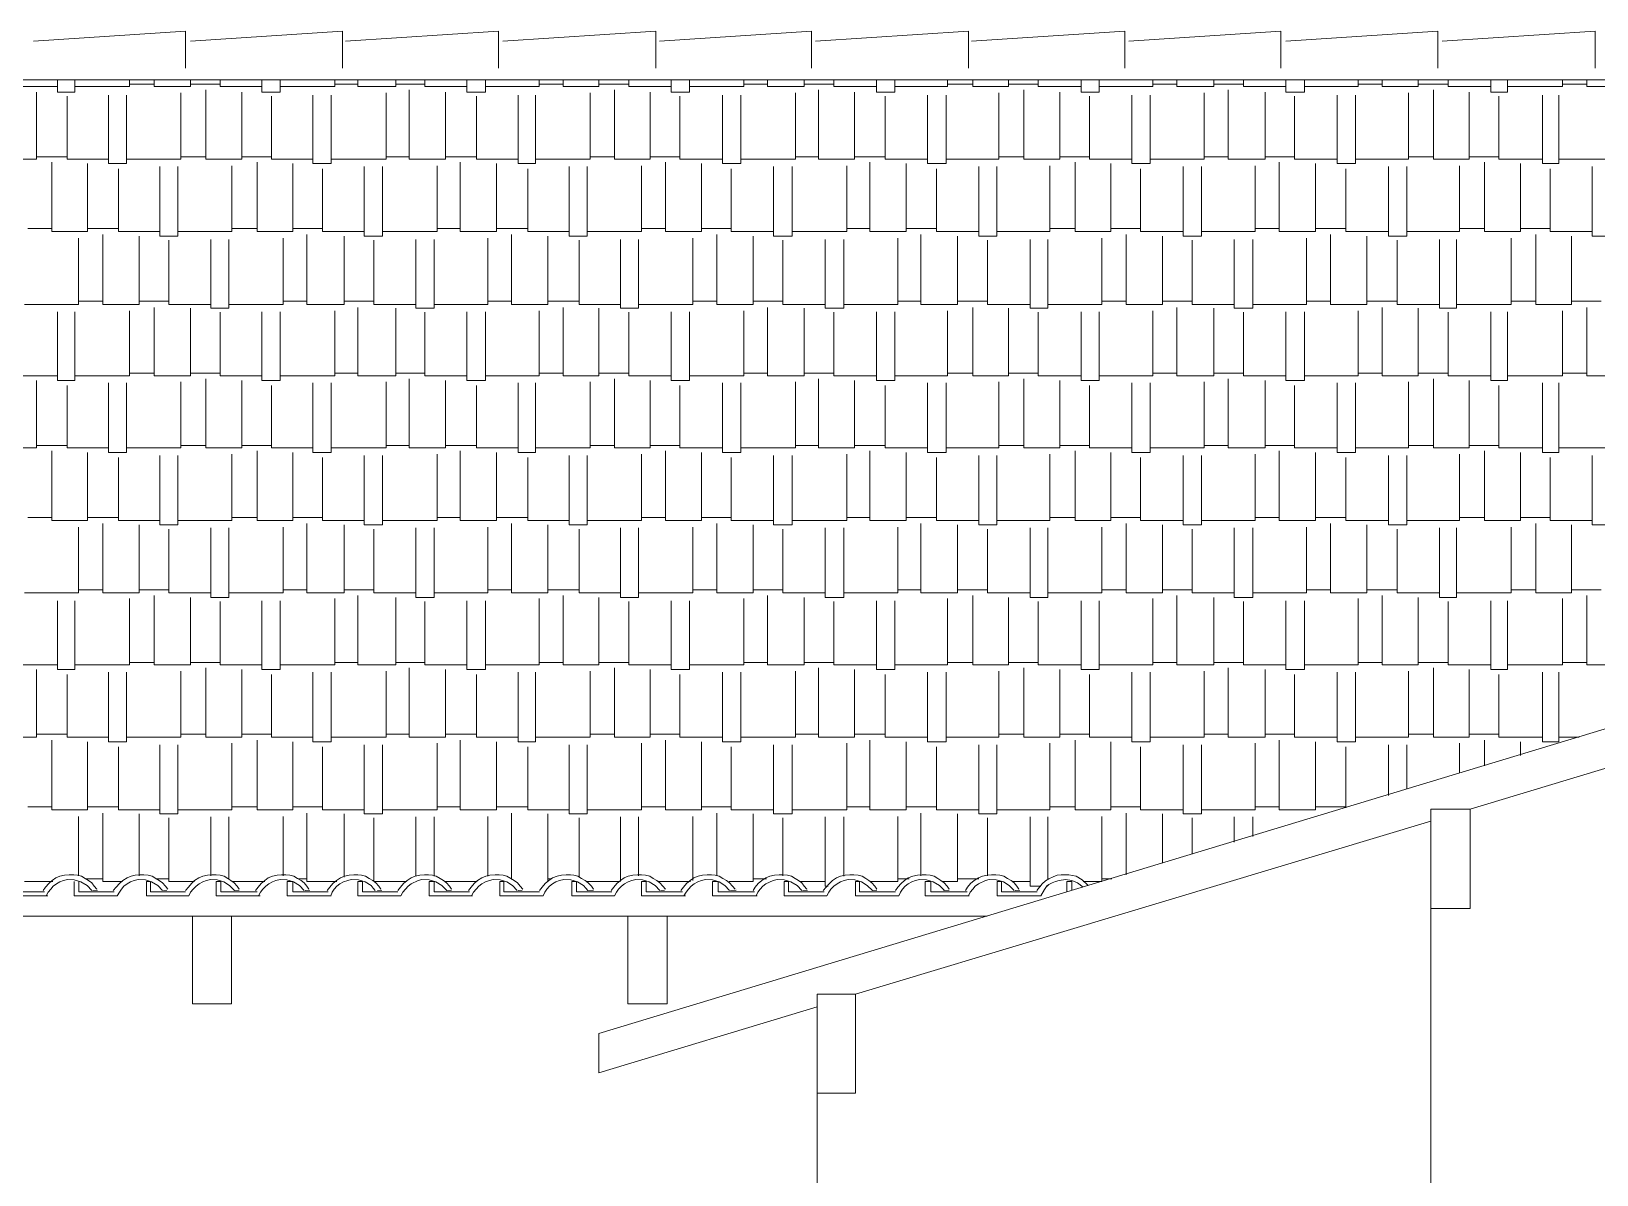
# Model space of a CAD drawing. Header units: millimetres. Extents: x 9030 to 20230, y 384 to 6944.
# Drawn here: x 14006 to 17242, y 4580 to 6944 of the extents above; entities that cross this region are included whole.
import ezdxf

# ---------------------------------------------------------------- set-up
doc = ezdxf.new("R2010")
doc.units = ezdxf.units.MM
doc.layers.add('A-ALV-___-___-EXI', color=250, linetype='Continuous', lineweight=25)
doc.layers.add('A-COB-___-___-EXI', color=250, linetype='Continuous', lineweight=25)

msp = doc.modelspace()

# ---------------------------------------------------------------- linework, layer by layer
at = {"layer": 'A-ALV-___-___-EXI', "color": 18, "lineweight": 9}
msp.add_line((15630.2, 4927.5), (15630.2, 1383.5), dxfattribs=at)
at = {"layer": 'A-ALV-___-___-EXI', "color": 18, "lineweight": 9, "flags": 128}
for points in [[(19178.4, 884.1), (19178.4, 5114.8), (19178.4, 6843.9), (9840.8, 6843.9)], [(15709.6, 4953.9), (16140.3, 5083), (16899, 5311.6), (16899, 884.1)]]:
    msp.add_lwpolyline(points, dxfattribs=at)
at = {"layer": 'A-COB-___-___-EXI', "color": 18, "lineweight": 9}
for p, q in [((14209.1, 6835.4), (14259.9, 6835.4)), ((14335, 6835.4), (14396.4, 6835.4)), ((14633.4, 6835.4), (14681, 6835.4)), ((14759.3, 6835.4), (14819.6, 6835.4)), ((15055.6, 6835.4), (15105.4, 6835.4)), ((15179.4, 6835.4), (15240.8, 6835.4)), ((15478.9, 6835.4), (15527.6, 6835.4)), ((15603.8, 6835.4), (15665.1, 6835.4)), ((15900.1, 6835.4), (15951.9, 6835.4)), ((16026, 6835.4), (16087.4, 6835.4)), ((16324.4, 6835.4), (16374.1, 6835.4)), ((16450.3, 6835.4), (16511.7, 6835.4)), ((16748.7, 6835.4), (16798.5, 6835.4)), ((16872.6, 6835.4), (16935, 6835.4)), ((17171, 6835.4), (17221.8, 6835.4)), ((14016.5, 6685.1), (14080, 6685.1)), ((14314.9, 6685.1), (14366.7, 6685.1)), ((14440.8, 6685.1), (14502.2, 6685.1)), ((14739.2, 6685.1), (14786.8, 6685.1)), ((14862, 6685.1), (14926.5, 6685.1)), ((15161.4, 6685.1), (15211.2, 6685.1)), ((15285.3, 6685.1), (15346.6, 6685.1)), ((15585.8, 6685.1), (15633.4, 6685.1)), ((15707.5, 6685.1), (15771, 6685.1)), ((16005.9, 6685.1), (16057.7, 6685.1)), ((16131.8, 6685.1), (16193.2, 6685.1)), ((16430.2, 6685.1), (16480, 6685.1)), ((16556.2, 6685.1), (16617.5, 6685.1)), ((16852.5, 6685.1), (16904.3, 6685.1)), ((16978.4, 6685.1), (17039.8, 6685.1)), ((13998.5, 6537), (14048.2, 6537)), ((14122.3, 6537), (14185.8, 6537)), ((14420.7, 6537), (14472.6, 6537)), ((14546.6, 6537), (14608, 6537)), ((14845, 6537), (14892.7, 6537)), ((14967.8, 6537), (15032.3, 6537)), ((15267.3, 6537), (15317, 6537)), ((15391.1, 6537), (15452.5, 6537)), ((15691.6, 6537), (15739.2, 6537)), ((15814.4, 6537), (15876.8, 6537)), ((16111.7, 6537), (16163.6, 6537)), ((16237.6, 6537), (16299, 6537)), ((16536, 6537), (16585.8, 6537)), ((16660.9, 6537), (16723.3, 6537)), ((16958.3, 6537), (17010.1, 6537)), ((17084.2, 6537), (17145.6, 6537)), ((14103.2, 6386.7), (14154, 6386.7)), ((14229.2, 6386.7), (14290.5, 6386.7)), ((14526.5, 6386.7), (14575.2, 6386.7)), ((14652.5, 6386.7), (14713.8, 6386.7)), ((14949.8, 6386.7), (14998.5, 6386.7)), ((15073.6, 6386.7), (15138.2, 6386.7)), ((15373.1, 6386.7), (15422.8, 6386.7)), ((15498, 6386.7), (15559.3, 6386.7)), ((15797.4, 6386.7), (15845, 6386.7)), ((15920.2, 6386.7), (15982.6, 6386.7)), ((16218.6, 6386.7), (16269.4, 6386.7)), ((16344.5, 6386.7), (16405.9, 6386.7)), ((16641.9, 6386.7), (16691.6, 6386.7)), ((16766.7, 6386.7), (16829.2, 6386.7)), ((17065.1, 6386.7), (17115.9, 6386.7)), ((17190, 6386.7), (17251.4, 6386.7)), ((14209.1, 6237.5), (14259.9, 6237.5)), ((14335, 6237.5), (14396.4, 6237.5)), ((14633.4, 6237.5), (14681, 6237.5)), ((14759.3, 6237.5), (14819.6, 6237.5)), ((15055.6, 6237.5), (15105.4, 6237.5)), ((15179.4, 6237.5), (15240.8, 6237.5)), ((15478.9, 6237.5), (15527.6, 6237.5)), ((15603.8, 6237.5), (15665.1, 6237.5)), ((15900.1, 6237.5), (15951.9, 6237.5)), ((16026, 6237.5), (16087.4, 6237.5)), ((16324.4, 6237.5), (16374.1, 6237.5)), ((16450.3, 6237.5), (16511.7, 6237.5)), ((16748.7, 6237.5), (16798.5, 6237.5)), ((16872.6, 6237.5), (16935, 6237.5)), ((17171, 6237.5), (17221.8, 6237.5)), ((14016.5, 6088.3), (14080, 6088.3)), ((14314.9, 6088.3), (14366.7, 6088.3)), ((14440.8, 6088.3), (14502.2, 6088.3)), ((14739.2, 6088.3), (14786.8, 6088.3)), ((14862, 6088.3), (14926.5, 6088.3)), ((15161.4, 6088.3), (15211.2, 6088.3)), ((15285.3, 6088.3), (15346.6, 6088.3)), ((15585.8, 6088.3), (15633.4, 6088.3)), ((15707.5, 6088.3), (15771, 6088.3)), ((16005.9, 6088.3), (16057.7, 6088.3)), ((16131.8, 6088.3), (16193.2, 6088.3)), ((16430.2, 6088.3), (16480, 6088.3)), ((16556.2, 6088.3), (16617.5, 6088.3)), ((16852.5, 6088.3), (16904.3, 6088.3)), ((16978.4, 6088.3), (17039.8, 6088.3)), ((16980.5, 5335.9), (19099, 5977.2)), ((13998.5, 5939.1), (14048.2, 5939.1)), ((14122.3, 5939.1), (14185.8, 5939.1)), ((14420.7, 5939.1), (14472.6, 5939.1)), ((14546.6, 5939.1), (14608, 5939.1)), ((14845, 5939.1), (14892.7, 5939.1)), ((14967.8, 5939.1), (15032.3, 5939.1)), ((15267.3, 5939.1), (15317, 5939.1)), ((15391.1, 5939.1), (15452.5, 5939.1)), ((15691.6, 5939.1), (15739.2, 5939.1)), ((15814.4, 5939.1), (15876.8, 5939.1)), ((16111.7, 5939.1), (16163.6, 5939.1)), ((16237.6, 5939.1), (16299, 5939.1)), ((16536, 5939.1), (16585.8, 5939.1)), ((16660.9, 5939.1), (16723.3, 5939.1)), ((16958.3, 5939.1), (17010.1, 5939.1)), ((17084.2, 5939.1), (17145.6, 5939.1)), ((14103.2, 5789.9), (14154, 5789.9)), ((14229.2, 5789.9), (14290.5, 5789.9)), ((14526.5, 5789.9), (14575.2, 5789.9)), ((14652.5, 5789.9), (14713.8, 5789.9)), ((14949.8, 5789.9), (14998.5, 5789.9)), ((15073.6, 5789.9), (15138.2, 5789.9)), ((15373.1, 5789.9), (15422.8, 5789.9)), ((15498, 5789.9), (15559.3, 5789.9)), ((15797.4, 5789.9), (15845, 5789.9)), ((15920.2, 5789.9), (15982.6, 5789.9)), ((16218.6, 5789.9), (16269.4, 5789.9)), ((16344.5, 5789.9), (16405.9, 5789.9)), ((16641.9, 5789.9), (16691.6, 5789.9)), ((16766.7, 5789.9), (16829.2, 5789.9)), ((17065.1, 5789.9), (17115.9, 5789.9)), ((17190, 5789.9), (17251.4, 5789.9)), ((14209.1, 5639.6), (14259.9, 5639.6)), ((14335, 5639.6), (14396.4, 5639.6)), ((14633.4, 5639.6), (14681, 5639.6)), ((14759.3, 5639.6), (14819.6, 5639.6)), ((15055.6, 5639.6), (15105.4, 5639.6)), ((15179.4, 5639.6), (15240.8, 5639.6)), ((15478.9, 5639.6), (15527.6, 5639.6)), ((15603.8, 5639.6), (15665.1, 5639.6)), ((15900.1, 5639.6), (15951.9, 5639.6)), ((16026, 5639.6), (16087.4, 5639.6)), ((16324.4, 5639.6), (16374.1, 5639.6)), ((16450.3, 5639.6), (16511.7, 5639.6)), ((16748.7, 5639.6), (16798.5, 5639.6)), ((16872.6, 5639.6), (16935, 5639.6)), ((17171, 5639.6), (17221.8, 5639.6)), ((14016.5, 5491.5), (14080, 5491.5)), ((14314.9, 5491.5), (14366.7, 5491.5)), ((14440.8, 5491.5), (14502.2, 5491.5)), ((14739.2, 5491.5), (14786.8, 5491.5)), ((14862, 5491.5), (14926.5, 5491.5)), ((15161.4, 5491.5), (15211.2, 5491.5)), ((15285.3, 5491.5), (15346.6, 5491.5)), ((15585.8, 5491.5), (15633.4, 5491.5)), ((15707.5, 5491.5), (15771, 5491.5)), ((16005.9, 5491.5), (16057.7, 5491.5)), ((16131.8, 5491.5), (16193.2, 5491.5)), ((16430.2, 5491.5), (16480, 5491.5)), ((16556.2, 5491.5), (16617.5, 5491.5)), ((16811.2, 5364.5), (16811.2, 5469.3)), ((16849.3, 5377.2), (16849.3, 5469.3)), ((16852.5, 5491.5), (16904.3, 5491.5)), ((16958.3, 5411.1), (16958.3, 5472.4)), ((16978.4, 5491.5), (17039.8, 5491.5)), ((17010.1, 5425.9), (17010.1, 5478.8)), ((17084.2, 5447), (17084.2, 5475.6)), ((17163.6, 5485.1), (17205.9, 5485.1)), ((16723.3, 5339.1), (16723.3, 5465)), ((13998.5, 5341.2), (14048.2, 5341.2)), ((14122.3, 5341.2), (14185.8, 5341.2)), ((14420.7, 5341.2), (14472.6, 5341.2)), ((14546.6, 5341.2), (14608, 5341.2)), ((14845, 5341.2), (14892.7, 5341.2)), ((14967.8, 5341.2), (15032.3, 5341.2)), ((15267.3, 5341.2), (15317, 5341.2)), ((15391.1, 5341.2), (15452.5, 5341.2)), ((15691.6, 5341.2), (15739.2, 5341.2)), ((15814.4, 5341.2), (15876.8, 5341.2)), ((16111.7, 5341.2), (16163.6, 5341.2)), ((16237.6, 5341.2), (16299, 5341.2)), ((16536, 5341.2), (16585.8, 5341.2)), ((16660.9, 5341.2), (16723.3, 5341.2)), ((14103.2, 5198.4), (14103.2, 5321.1)), ((14229.2, 5198.4), (14229.2, 5326.4)), ((14377.3, 5198.4), (14377.3, 5320)), ((14414.4, 5190.9), (14414.4, 5320)), ((14526.5, 5198.4), (14526.5, 5321.1)), ((14652.5, 5195.2), (14652.5, 5326.4)), ((14713.8, 5186.7), (14713.8, 5317.9)), ((14800.6, 5197.3), (14800.6, 5320)), ((14838.7, 5197.3), (14838.7, 5320)), ((14949.8, 5197.3), (14949.8, 5321.1)), ((14998.5, 5190.9), (14998.5, 5327.5)), ((15073.6, 5186.7), (15073.6, 5326.4)), ((15138.2, 5195.2), (15138.2, 5317.9)), ((15223.9, 5186.7), (15223.9, 5320)), ((15260.9, 5198.4), (15260.9, 5320)), ((15373.1, 5188.8), (15373.1, 5321.1)), ((15422.8, 5198.4), (15422.8, 5327.5)), ((15559.3, 5198.4), (15559.3, 5317.9)), ((15685.3, 5197.3), (15685.3, 5320)), ((15845, 5198.4), (15845, 5327.5)), ((15982.6, 5198.4), (15982.6, 5317.9)), ((16107.5, 5190.9), (16107.5, 5320)), ((16269.4, 5200.5), (16269.4, 5327.5)), ((16344.5, 5224.8), (16344.5, 5326.4)), ((16405.9, 5243.9), (16405.9, 5317.9)), ((16492.7, 5268.2), (16492.7, 5320)), ((16530.8, 5279.8), (16530.8, 5320)), ((13992.1, 5186.7), (14050.3, 5186.7)), ((14118.1, 5192), (14154, 5192)), ((14263, 5192), (14290.5, 5192)), ((14420.7, 5186.7), (14488.4, 5186.7)), ((14557.2, 5192), (14575.2, 5192)), ((14715.9, 5186.7), (14781.6, 5186.7)), ((14859.9, 5186.7), (14927.6, 5186.7)), ((15073.6, 5192), (15082.1, 5192)), ((15153, 5186.7), (15222.8, 5186.7)), ((15300.1, 5186.7), (15368.9, 5186.7)), ((15498, 5192), (15525.5, 5192)), ((15595.3, 5186.7), (15647.2, 5186.7)), ((15797.4, 5192), (15820.7, 5192)), ((15920.2, 5192), (15964.6, 5192)), ((16034.5, 5186.7), (16070.4, 5186.7)), ((16218.6, 5192), (16239.8, 5192))]:
    msp.add_line(p, q, dxfattribs=at)
at = {"layer": 'A-COB-___-___-EXI', "color": 28, "lineweight": 15}
for p, q in [((14132.9, 5167.7), (14142.4, 5168.7)), ((14278.9, 5167.7), (14286.3, 5168.7)), ((14572, 5167.7), (14581.6, 5168.7)), ((14721.2, 5167.7), (14730.8, 5168.7)), ((15012.2, 5167.7), (15020.7, 5168.7)), ((15307.5, 5167.7), (15314.9, 5168.7)), ((15451.4, 5167.7), (15463, 5168.7)), ((15600.6, 5167.7), (15610.1, 5168.7)), ((15891.6, 5167.7), (15903.2, 5168.7)), ((16039.8, 5167.7), (16049.3, 5168.7))]:
    msp.add_line(p, q, dxfattribs=at)
at = {"layer": 'A-COB-___-___-EXI', "color": 18, "lineweight": 9, "flags": 128}
for points in [[(14324.4, 6868.2), (14324.4, 6944.4), (14010.1, 6924.3)], [(14649.3, 6868.2), (14649.3, 6944.4), (14335, 6924.3)], [(14972, 6868.2), (14972, 6944.4), (14655.6, 6924.3)], [(15296.9, 6868.2), (15296.9, 6944.4), (14980.5, 6924.3)], [(15618.6, 6868.2), (15618.6, 6944.4), (15304.3, 6924.3)], [(15943.5, 6868.2), (15943.5, 6944.4), (15627.1, 6924.3)], [(16266.2, 6868.2), (16266.2, 6944.4), (15949.8, 6924.3)], [(16589, 6868.2), (16589, 6944.4), (16274.7, 6924.3)], [(16913.8, 6868.2), (16913.8, 6944.4), (16599.5, 6924.3)], [(17238.7, 6868.2), (17238.7, 6944.4), (16922.3, 6924.3)], [(13974.1, 6843.9), (13974.1, 6830.1), (14059.9, 6830.1)], [(14059.9, 6843.9), (14059.9, 6818.5), (14095.8, 6818.5), (14095.8, 6843.9)], [(14095.8, 6830.1), (14209.1, 6830.1), (14209.1, 6843.9)], [(14259.9, 6843.9), (14259.9, 6830.1), (14335, 6830.1), (14335, 6843.9)], [(14396.4, 6843.9), (14396.4, 6830.1), (14482.1, 6830.1)], [(14482.1, 6843.9), (14482.1, 6818.5), (14520.2, 6818.5), (14520.2, 6843.9)], [(14520.2, 6830.1), (14633.4, 6830.1), (14633.4, 6843.9)], [(14681, 6843.9), (14681, 6830.1), (14759.3, 6830.1), (14759.3, 6843.9)], [(14819.6, 6843.9), (14819.6, 6830.1), (14906.4, 6830.1)], [(14906.4, 6843.9), (14906.4, 6818.5), (14944.5, 6818.5), (14944.5, 6843.9)], [(14944.5, 6830.1), (15055.6, 6830.1), (15055.6, 6843.9)], [(15105.4, 6843.9), (15105.4, 6830.1), (15179.4, 6830.1), (15179.4, 6843.9)], [(15240.8, 6843.9), (15240.8, 6830.1), (15328.6, 6830.1)], [(15328.6, 6843.9), (15328.6, 6818.5), (15366.7, 6818.5), (15366.7, 6843.9)], [(15366.7, 6830.1), (15478.9, 6830.1), (15478.9, 6843.9)], [(15527.6, 6843.9), (15527.6, 6830.1), (15603.8, 6830.1), (15603.8, 6843.9)], [(15665.1, 6843.9), (15665.1, 6830.1), (15753, 6830.1)], [(15753, 6843.9), (15753, 6818.5), (15791.1, 6818.5), (15791.1, 6843.9)], [(15791.1, 6830.1), (15900.1, 6830.1), (15900.1, 6843.9)], [(15951.9, 6843.9), (15951.9, 6830.1), (16026, 6830.1), (16026, 6843.9)], [(16087.4, 6843.9), (16087.4, 6830.1), (16176.3, 6830.1)], [(16176.3, 6843.9), (16176.3, 6818.5), (16213.3, 6818.5), (16213.3, 6843.9)], [(16213.3, 6830.1), (16324.4, 6830.1), (16324.4, 6843.9)], [(16374.1, 6843.9), (16374.1, 6830.1), (16450.3, 6830.1), (16450.3, 6843.9)], [(16511.7, 6843.9), (16511.7, 6830.1), (16599.5, 6830.1)], [(16599.5, 6843.9), (16599.5, 6818.5), (16637.6, 6818.5), (16637.6, 6843.9)], [(16637.6, 6830.1), (16748.7, 6830.1), (16748.7, 6843.9)], [(16798.5, 6843.9), (16798.5, 6830.1), (16872.6, 6830.1), (16872.6, 6843.9)], [(16935, 6843.9), (16935, 6830.1), (17022.8, 6830.1)], [(17022.8, 6843.9), (17022.8, 6818.5), (17057.7, 6818.5), (17057.7, 6843.9)], [(17057.7, 6830.1), (17171, 6830.1), (17171, 6843.9)], [(17221.8, 6843.9), (17221.8, 6830.1), (17296.9, 6830.1), (17296.9, 6843.9)], [(13942.4, 6823.7), (13942.4, 6679.8), (14016.5, 6679.8), (14016.5, 6818.5)], [(14080, 6810), (14080, 6679.8), (14165.7, 6679.8)], [(14165.7, 6812.1), (14165.7, 6671.4), (14202.7, 6671.4), (14202.7, 6812.1)], [(14202.7, 6679.8), (14314.9, 6679.8), (14314.9, 6817.4)], [(14366.7, 6823.7), (14366.7, 6679.8), (14440.8, 6679.8), (14440.8, 6818.5)], [(14502.2, 6810), (14502.2, 6679.8), (14587.9, 6679.8)], [(14587.9, 6812.1), (14587.9, 6671.4), (14626, 6671.4), (14626, 6812.1)], [(14626, 6679.8), (14739.2, 6679.8), (14739.2, 6817.4)], [(14786.8, 6823.7), (14786.8, 6679.8), (14862, 6679.8), (14862, 6818.5)], [(14926.5, 6810), (14926.5, 6679.8), (15012.2, 6679.8)], [(15012.2, 6812.1), (15012.2, 6671.4), (15048.2, 6671.4), (15048.2, 6812.1)], [(15048.2, 6679.8), (15161.4, 6679.8), (15161.4, 6817.4)], [(15211.2, 6823.7), (15211.2, 6679.8), (15285.3, 6679.8), (15285.3, 6818.5)], [(15346.6, 6810), (15346.6, 6679.8), (15434.5, 6679.8)], [(15434.5, 6812.1), (15434.5, 6671.4), (15472.6, 6671.4), (15472.6, 6812.1)], [(15472.6, 6679.8), (15585.8, 6679.8), (15585.8, 6817.4)], [(15633.4, 6823.7), (15633.4, 6679.8), (15707.5, 6679.8), (15707.5, 6818.5)], [(15771, 6810), (15771, 6679.8), (15858.8, 6679.8)], [(15858.8, 6812.1), (15858.8, 6671.4), (15896.9, 6671.4), (15896.9, 6812.1)], [(15896.9, 6679.8), (16005.9, 6679.8), (16005.9, 6817.4)], [(16057.7, 6823.7), (16057.7, 6679.8), (16131.8, 6679.8), (16131.8, 6818.5)], [(16193.2, 6810), (16193.2, 6679.8), (16281, 6679.8)], [(16281, 6812.1), (16281, 6671.4), (16319.1, 6671.4), (16319.1, 6812.1)], [(16319.1, 6679.8), (16430.2, 6679.8), (16430.2, 6817.4)], [(16480, 6823.7), (16480, 6679.8), (16556.2, 6679.8), (16556.2, 6818.5)], [(16617.5, 6810), (16617.5, 6679.8), (16705.4, 6679.8)], [(16705.4, 6812.1), (16705.4, 6671.4), (16743.5, 6671.4), (16743.5, 6812.1)], [(16743.5, 6679.8), (16852.5, 6679.8), (16852.5, 6817.4)], [(16904.3, 6823.7), (16904.3, 6679.8), (16978.4, 6679.8), (16978.4, 6818.5)], [(17039.8, 6810), (17039.8, 6679.8), (17129.7, 6679.8)], [(17129.7, 6812.1), (17129.7, 6671.4), (17163.6, 6671.4), (17163.6, 6812.1)], [(17163.6, 6679.8), (17276.8, 6679.8), (17276.8, 6817.4)], [(14048.2, 6673.5), (14048.2, 6530.6), (14122.3, 6530.6), (14122.3, 6671.4)], [(14472.6, 6673.5), (14472.6, 6530.6), (14546.6, 6530.6), (14546.6, 6671.4)], [(14892.7, 6673.5), (14892.7, 6530.6), (14967.8, 6530.6), (14967.8, 6671.4)], [(15317, 6673.5), (15317, 6530.6), (15391.1, 6530.6), (15391.1, 6671.4)], [(15739.2, 6673.5), (15739.2, 6530.6), (15814.4, 6530.6), (15814.4, 6671.4)], [(16163.6, 6673.5), (16163.6, 6530.6), (16237.6, 6530.6), (16237.6, 6671.4)], [(16585.8, 6673.5), (16585.8, 6530.6), (16660.9, 6530.6), (16660.9, 6671.4)], [(17010.1, 6673.5), (17010.1, 6530.6), (17084.2, 6530.6), (17084.2, 6671.4)], [(14185.8, 6659.7), (14185.8, 6530.6), (14271.5, 6530.6)], [(14271.5, 6665), (14271.5, 6521.1), (14308.5, 6521.1), (14308.5, 6665)], [(14308.5, 6530.6), (14420.7, 6530.6), (14420.7, 6666.1)], [(14608, 6659.7), (14608, 6530.6), (14693.7, 6530.6)], [(14693.7, 6665), (14693.7, 6521.1), (14731.8, 6521.1), (14731.8, 6665)], [(14731.8, 6530.6), (14845, 6530.6), (14845, 6666.1)], [(15032.3, 6659.7), (15032.3, 6530.6), (15118.1, 6530.6)], [(15118.1, 6665), (15118.1, 6521.1), (15155.1, 6521.1), (15155.1, 6665)], [(15155.1, 6530.6), (15267.3, 6530.6), (15267.3, 6666.1)], [(15452.5, 6659.7), (15452.5, 6530.6), (15540.3, 6530.6)], [(15540.3, 6665), (15540.3, 6521.1), (15578.4, 6521.1), (15578.4, 6665)], [(15578.4, 6530.6), (15691.6, 6530.6), (15691.6, 6666.1)], [(15876.8, 6659.7), (15876.8, 6530.6), (15964.6, 6530.6)], [(15964.6, 6665), (15964.6, 6521.1), (16001.7, 6521.1), (16001.7, 6665)], [(16001.7, 6530.6), (16111.7, 6530.6), (16111.7, 6666.1)], [(16299, 6659.7), (16299, 6530.6), (16386.8, 6530.6)], [(16386.8, 6665), (16386.8, 6521.1), (16424.9, 6521.1), (16424.9, 6665)], [(16424.9, 6530.6), (16536, 6530.6), (16536, 6666.1)], [(16723.3, 6659.7), (16723.3, 6530.6), (16811.2, 6530.6)], [(16811.2, 6665), (16811.2, 6521.1), (16849.3, 6521.1), (16849.3, 6665)], [(16849.3, 6530.6), (16958.3, 6530.6), (16958.3, 6666.1)], [(17145.6, 6659.7), (17145.6, 6530.6), (17232.3, 6530.6)], [(17232.3, 6665), (17232.3, 6521.1), (17270.4, 6521.1), (17270.4, 6665)], [(13992.1, 6379.3), (14103.2, 6379.3), (14103.2, 6516.9)], [(14154, 6524.3), (14154, 6379.3), (14229.2, 6379.3), (14229.2, 6521.1)], [(14290.5, 6512.6), (14290.5, 6379.3), (14377.3, 6379.3)], [(14377.3, 6513.7), (14377.3, 6371.9), (14414.4, 6371.9), (14414.4, 6513.7)], [(14414.4, 6379.3), (14526.5, 6379.3), (14526.5, 6516.9)], [(14575.2, 6524.3), (14575.2, 6379.3), (14652.5, 6379.3), (14652.5, 6521.1)], [(14713.8, 6512.6), (14713.8, 6379.3), (14800.6, 6379.3)], [(14800.6, 6513.7), (14800.6, 6371.9), (14838.7, 6371.9), (14838.7, 6513.7)], [(14838.7, 6379.3), (14949.8, 6379.3), (14949.8, 6516.9)], [(14998.5, 6524.3), (14998.5, 6379.3), (15073.6, 6379.3), (15073.6, 6521.1)], [(15138.2, 6512.6), (15138.2, 6379.3), (15223.9, 6379.3)], [(15223.9, 6513.7), (15223.9, 6371.9), (15260.9, 6371.9), (15260.9, 6513.7)], [(15260.9, 6379.3), (15373.1, 6379.3), (15373.1, 6516.9)], [(15422.8, 6524.3), (15422.8, 6379.3), (15498, 6379.3), (15498, 6521.1)], [(15559.3, 6512.6), (15559.3, 6379.3), (15647.2, 6379.3)], [(15647.2, 6513.7), (15647.2, 6371.9), (15685.3, 6371.9), (15685.3, 6513.7)], [(15685.3, 6379.3), (15797.4, 6379.3), (15797.4, 6516.9)], [(15845, 6524.3), (15845, 6379.3), (15920.2, 6379.3), (15920.2, 6521.1)], [(15982.6, 6512.6), (15982.6, 6379.3), (16070.4, 6379.3)], [(16070.4, 6513.7), (16070.4, 6371.9), (16107.5, 6371.9), (16107.5, 6513.7)], [(16107.5, 6379.3), (16218.6, 6379.3), (16218.6, 6516.9)], [(16269.4, 6524.3), (16269.4, 6379.3), (16344.5, 6379.3), (16344.5, 6521.1)], [(16405.9, 6512.6), (16405.9, 6379.3), (16492.7, 6379.3)], [(16492.7, 6513.7), (16492.7, 6371.9), (16530.8, 6371.9), (16530.8, 6513.7)], [(16530.8, 6379.3), (16641.9, 6379.3), (16641.9, 6516.9)], [(16691.6, 6524.3), (16691.6, 6379.3), (16766.7, 6379.3), (16766.7, 6521.1)], [(16829.2, 6512.6), (16829.2, 6379.3), (16917, 6379.3)], [(16917, 6513.7), (16917, 6371.9), (16951.9, 6371.9), (16951.9, 6513.7)], [(16951.9, 6379.3), (17065.1, 6379.3), (17065.1, 6516.9)], [(17115.9, 6524.3), (17115.9, 6379.3), (17190, 6379.3), (17190, 6521.1)], [(13974.1, 6363.4), (13974.1, 6232.2), (14059.9, 6232.2)], [(14059.9, 6364.5), (14059.9, 6222.7), (14095.8, 6222.7), (14095.8, 6364.5)], [(14095.8, 6232.2), (14209.1, 6232.2), (14209.1, 6366.6)], [(14259.9, 6373), (14259.9, 6232.2), (14335, 6232.2), (14335, 6371.9)], [(14396.4, 6363.4), (14396.4, 6232.2), (14482.1, 6232.2)], [(14482.1, 6364.5), (14482.1, 6222.7), (14520.2, 6222.7), (14520.2, 6364.5)], [(14520.2, 6232.2), (14633.4, 6232.2), (14633.4, 6366.6)], [(14681, 6373), (14681, 6232.2), (14759.3, 6232.2), (14759.3, 6371.9)], [(14819.6, 6363.4), (14819.6, 6232.2), (14906.4, 6232.2)], [(14906.4, 6364.5), (14906.4, 6222.7), (14944.5, 6222.7), (14944.5, 6364.5)], [(14944.5, 6232.2), (15055.6, 6232.2), (15055.6, 6366.6)], [(15105.4, 6373), (15105.4, 6232.2), (15179.4, 6232.2), (15179.4, 6371.9)], [(15240.8, 6363.4), (15240.8, 6232.2), (15328.6, 6232.2)], [(15328.6, 6364.5), (15328.6, 6222.7), (15366.7, 6222.7), (15366.7, 6364.5)], [(15366.7, 6232.2), (15478.9, 6232.2), (15478.9, 6366.6)], [(15527.6, 6373), (15527.6, 6232.2), (15603.8, 6232.2), (15603.8, 6371.9)], [(15665.1, 6363.4), (15665.1, 6232.2), (15753, 6232.2)], [(15753, 6364.5), (15753, 6222.7), (15791.1, 6222.7), (15791.1, 6364.5)], [(15791.1, 6232.2), (15900.1, 6232.2), (15900.1, 6366.6)], [(15951.9, 6373), (15951.9, 6232.2), (16026, 6232.2), (16026, 6371.9)], [(16087.4, 6363.4), (16087.4, 6232.2), (16176.3, 6232.2)], [(16176.3, 6364.5), (16176.3, 6222.7), (16213.3, 6222.7), (16213.3, 6364.5)], [(16213.3, 6232.2), (16324.4, 6232.2), (16324.4, 6366.6)], [(16374.1, 6373), (16374.1, 6232.2), (16450.3, 6232.2), (16450.3, 6371.9)], [(16511.7, 6363.4), (16511.7, 6232.2), (16599.5, 6232.2)], [(16599.5, 6364.5), (16599.5, 6222.7), (16637.6, 6222.7), (16637.6, 6364.5)], [(16637.6, 6232.2), (16748.7, 6232.2), (16748.7, 6366.6)], [(16798.5, 6373), (16798.5, 6232.2), (16872.6, 6232.2), (16872.6, 6371.9)], [(16935, 6363.4), (16935, 6232.2), (17022.8, 6232.2)], [(17022.8, 6364.5), (17022.8, 6222.7), (17057.7, 6222.7), (17057.7, 6364.5)], [(17057.7, 6232.2), (17171, 6232.2), (17171, 6366.6)], [(17221.8, 6373), (17221.8, 6232.2), (17296.9, 6232.2), (17296.9, 6371.9)], [(13942.4, 6225.9), (13942.4, 6083), (14016.5, 6083), (14016.5, 6222.7)], [(14165.7, 6217.4), (14165.7, 6073.5), (14202.7, 6073.5), (14202.7, 6217.4)], [(14202.7, 6083), (14314.9, 6083), (14314.9, 6219.5)], [(14366.7, 6225.9), (14366.7, 6083), (14440.8, 6083), (14440.8, 6222.7)], [(14587.9, 6217.4), (14587.9, 6073.5), (14626, 6073.5), (14626, 6217.4)], [(14626, 6083), (14739.2, 6083), (14739.2, 6219.5)], [(14786.8, 6225.9), (14786.8, 6083), (14862, 6083), (14862, 6222.7)], [(15012.2, 6217.4), (15012.2, 6073.5), (15048.2, 6073.5), (15048.2, 6217.4)], [(15048.2, 6083), (15161.4, 6083), (15161.4, 6219.5)], [(15211.2, 6225.9), (15211.2, 6083), (15285.3, 6083), (15285.3, 6222.7)], [(15434.5, 6217.4), (15434.5, 6073.5), (15472.6, 6073.5), (15472.6, 6217.4)], [(15472.6, 6083), (15585.8, 6083), (15585.8, 6219.5)], [(15633.4, 6225.9), (15633.4, 6083), (15707.5, 6083), (15707.5, 6222.7)], [(15858.8, 6217.4), (15858.8, 6073.5), (15896.9, 6073.5), (15896.9, 6217.4)], [(15896.9, 6083), (16005.9, 6083), (16005.9, 6219.5)], [(16057.7, 6225.9), (16057.7, 6083), (16131.8, 6083), (16131.8, 6222.7)], [(16281, 6217.4), (16281, 6073.5), (16319.1, 6073.5), (16319.1, 6217.4)], [(16319.1, 6083), (16430.2, 6083), (16430.2, 6219.5)], [(16480, 6225.9), (16480, 6083), (16556.2, 6083), (16556.2, 6222.7)], [(16705.4, 6217.4), (16705.4, 6073.5), (16743.5, 6073.5), (16743.5, 6217.4)], [(16743.5, 6083), (16852.5, 6083), (16852.5, 6219.5)], [(16904.3, 6225.9), (16904.3, 6083), (16978.4, 6083), (16978.4, 6222.7)], [(17129.7, 6217.4), (17129.7, 6073.5), (17163.6, 6073.5), (17163.6, 6217.4)], [(17163.6, 6083), (17276.8, 6083), (17276.8, 6219.5)], [(14080, 6212.1), (14080, 6083), (14165.7, 6083)], [(14502.2, 6212.1), (14502.2, 6083), (14587.9, 6083)], [(14926.5, 6212.1), (14926.5, 6083), (15012.2, 6083)], [(15630.2, 4927.5), (15179.4, 4790.9), (15179.4, 4872.4), (19178.4, 6083), (19155.1, 6083), (19155.1, 6212.1)], [(15346.6, 6212.1), (15346.6, 6083), (15434.5, 6083)], [(15771, 6212.1), (15771, 6083), (15858.8, 6083)], [(16193.2, 6212.1), (16193.2, 6083), (16281, 6083)], [(16617.5, 6212.1), (16617.5, 6083), (16705.4, 6083)], [(17039.8, 6212.1), (17039.8, 6083), (17129.7, 6083)], [(14048.2, 6076.7), (14048.2, 5932.7), (14122.3, 5932.7), (14122.3, 6073.5)], [(14185.8, 6062.9), (14185.8, 5932.7), (14271.5, 5932.7)], [(14271.5, 6067.1), (14271.5, 5924.3), (14308.5, 5924.3), (14308.5, 6067.1)], [(14308.5, 5932.7), (14420.7, 5932.7), (14420.7, 6070.3)], [(14472.6, 6076.7), (14472.6, 5932.7), (14546.6, 5932.7), (14546.6, 6073.5)], [(14608, 6062.9), (14608, 5932.7), (14693.7, 5932.7)], [(14693.7, 6067.1), (14693.7, 5924.3), (14731.8, 5924.3), (14731.8, 6067.1)], [(14731.8, 5932.7), (14845, 5932.7), (14845, 6070.3)], [(14892.7, 6076.7), (14892.7, 5932.7), (14967.8, 5932.7), (14967.8, 6073.5)], [(15032.3, 6062.9), (15032.3, 5932.7), (15118.1, 5932.7)], [(15118.1, 6067.1), (15118.1, 5924.3), (15155.1, 5924.3), (15155.1, 6067.1)], [(15155.1, 5932.7), (15267.3, 5932.7), (15267.3, 6070.3)], [(15317, 6076.7), (15317, 5932.7), (15391.1, 5932.7), (15391.1, 6073.5)], [(15452.5, 6062.9), (15452.5, 5932.7), (15540.3, 5932.7)], [(15540.3, 6067.1), (15540.3, 5924.3), (15578.4, 5924.3), (15578.4, 6067.1)], [(15578.4, 5932.7), (15691.6, 5932.7), (15691.6, 6070.3)], [(15739.2, 6076.7), (15739.2, 5932.7), (15814.4, 5932.7), (15814.4, 6073.5)], [(15876.8, 6062.9), (15876.8, 5932.7), (15964.6, 5932.7)], [(15964.6, 6067.1), (15964.6, 5924.3), (16001.7, 5924.3), (16001.7, 6067.1)], [(16001.7, 5932.7), (16111.7, 5932.7), (16111.7, 6070.3)], [(16163.6, 6076.7), (16163.6, 5932.7), (16237.6, 5932.7), (16237.6, 6073.5)], [(16299, 6062.9), (16299, 5932.7), (16386.8, 5932.7)], [(16386.8, 6067.1), (16386.8, 5924.3), (16424.9, 5924.3), (16424.9, 6067.1)], [(16424.9, 5932.7), (16536, 5932.7), (16536, 6070.3)], [(16585.8, 6076.7), (16585.8, 5932.7), (16660.9, 5932.7), (16660.9, 6073.5)], [(16723.3, 6062.9), (16723.3, 5932.7), (16811.2, 5932.7)], [(16811.2, 6067.1), (16811.2, 5924.3), (16849.3, 5924.3), (16849.3, 6067.1)], [(16849.3, 5932.7), (16958.3, 5932.7), (16958.3, 6070.3)], [(17010.1, 6076.7), (17010.1, 5932.7), (17084.2, 5932.7), (17084.2, 6073.5)], [(17145.6, 6062.9), (17145.6, 5932.7), (17232.3, 5932.7)], [(17232.3, 6067.1), (17232.3, 5924.3), (17270.4, 5924.3), (17270.4, 6067.1)], [(14154, 5926.4), (14154, 5783.5), (14229.2, 5783.5), (14229.2, 5924.3)], [(14575.2, 5926.4), (14575.2, 5783.5), (14652.5, 5783.5), (14652.5, 5924.3)], [(14998.5, 5926.4), (14998.5, 5783.5), (15073.6, 5783.5), (15073.6, 5924.3)], [(15422.8, 5926.4), (15422.8, 5783.5), (15498, 5783.5), (15498, 5924.3)], [(15845, 5926.4), (15845, 5783.5), (15920.2, 5783.5), (15920.2, 5924.3)], [(16269.4, 5926.4), (16269.4, 5783.5), (16344.5, 5783.5), (16344.5, 5924.3)], [(16691.6, 5926.4), (16691.6, 5783.5), (16766.7, 5783.5), (16766.7, 5924.3)], [(17115.9, 5926.4), (17115.9, 5783.5), (17190, 5783.5), (17190, 5924.3)], [(13992.1, 5783.5), (14103.2, 5783.5), (14103.2, 5919)], [(14290.5, 5914.8), (14290.5, 5783.5), (14377.3, 5783.5)], [(14377.3, 5917.9), (14377.3, 5774), (14414.4, 5774), (14414.4, 5917.9)], [(14414.4, 5783.5), (14526.5, 5783.5), (14526.5, 5919)], [(14713.8, 5914.8), (14713.8, 5783.5), (14800.6, 5783.5)], [(14800.6, 5917.9), (14800.6, 5774), (14838.7, 5774), (14838.7, 5917.9)], [(14838.7, 5783.5), (14949.8, 5783.5), (14949.8, 5919)], [(15138.2, 5914.8), (15138.2, 5783.5), (15223.9, 5783.5)], [(15223.9, 5917.9), (15223.9, 5774), (15260.9, 5774), (15260.9, 5917.9)], [(15260.9, 5783.5), (15373.1, 5783.5), (15373.1, 5919)], [(15559.3, 5914.8), (15559.3, 5783.5), (15647.2, 5783.5)], [(15647.2, 5917.9), (15647.2, 5774), (15685.3, 5774), (15685.3, 5917.9)], [(15685.3, 5783.5), (15797.4, 5783.5), (15797.4, 5919)], [(15982.6, 5914.8), (15982.6, 5783.5), (16070.4, 5783.5)], [(16070.4, 5917.9), (16070.4, 5774), (16107.5, 5774), (16107.5, 5917.9)], [(16107.5, 5783.5), (16218.6, 5783.5), (16218.6, 5919)], [(16405.9, 5914.8), (16405.9, 5783.5), (16492.7, 5783.5)], [(16492.7, 5917.9), (16492.7, 5774), (16530.8, 5774), (16530.8, 5917.9)], [(16530.8, 5783.5), (16641.9, 5783.5), (16641.9, 5919)], [(16829.2, 5914.8), (16829.2, 5783.5), (16917, 5783.5)], [(16917, 5917.9), (16917, 5774), (16951.9, 5774), (16951.9, 5917.9)], [(16951.9, 5783.5), (17065.1, 5783.5), (17065.1, 5919)], [(13974.1, 5765.5), (13974.1, 5634.3), (14059.9, 5634.3)], [(14059.9, 5766.6), (14059.9, 5624.8), (14095.8, 5624.8), (14095.8, 5766.6)], [(14095.8, 5634.3), (14209.1, 5634.3), (14209.1, 5771.9)], [(14259.9, 5778.2), (14259.9, 5634.3), (14335, 5634.3), (14335, 5774)], [(14396.4, 5765.5), (14396.4, 5634.3), (14482.1, 5634.3)], [(14482.1, 5766.6), (14482.1, 5624.8), (14520.2, 5624.8), (14520.2, 5766.6)], [(14520.2, 5634.3), (14633.4, 5634.3), (14633.4, 5771.9)], [(14681, 5778.2), (14681, 5634.3), (14759.3, 5634.3), (14759.3, 5774)], [(14819.6, 5765.5), (14819.6, 5634.3), (14906.4, 5634.3)], [(14906.4, 5766.6), (14906.4, 5624.8), (14944.5, 5624.8), (14944.5, 5766.6)], [(14944.5, 5634.3), (15055.6, 5634.3), (15055.6, 5771.9)], [(15105.4, 5778.2), (15105.4, 5634.3), (15179.4, 5634.3), (15179.4, 5774)], [(15240.8, 5765.5), (15240.8, 5634.3), (15328.6, 5634.3)], [(15328.6, 5766.6), (15328.6, 5624.8), (15366.7, 5624.8), (15366.7, 5766.6)], [(15366.7, 5634.3), (15478.9, 5634.3), (15478.9, 5771.9)], [(15527.6, 5778.2), (15527.6, 5634.3), (15603.8, 5634.3), (15603.8, 5774)], [(15665.1, 5765.5), (15665.1, 5634.3), (15753, 5634.3)], [(15753, 5766.6), (15753, 5624.8), (15791.1, 5624.8), (15791.1, 5766.6)], [(15791.1, 5634.3), (15900.1, 5634.3), (15900.1, 5771.9)], [(15951.9, 5778.2), (15951.9, 5634.3), (16026, 5634.3), (16026, 5774)], [(16087.4, 5765.5), (16087.4, 5634.3), (16176.3, 5634.3)], [(16176.3, 5766.6), (16176.3, 5624.8), (16213.3, 5624.8), (16213.3, 5766.6)], [(16213.3, 5634.3), (16324.4, 5634.3), (16324.4, 5771.9)], [(16374.1, 5778.2), (16374.1, 5634.3), (16450.3, 5634.3), (16450.3, 5774)], [(16511.7, 5765.5), (16511.7, 5634.3), (16599.5, 5634.3)], [(16599.5, 5766.6), (16599.5, 5624.8), (16637.6, 5624.8), (16637.6, 5766.6)], [(16637.6, 5634.3), (16748.7, 5634.3), (16748.7, 5771.9)], [(16798.5, 5778.2), (16798.5, 5634.3), (16872.6, 5634.3), (16872.6, 5774)], [(16935, 5765.5), (16935, 5634.3), (17022.8, 5634.3)], [(17022.8, 5766.6), (17022.8, 5624.8), (17057.7, 5624.8), (17057.7, 5766.6)], [(17057.7, 5634.3), (17171, 5634.3), (17171, 5771.9)], [(17221.8, 5778.2), (17221.8, 5634.3), (17296.9, 5634.3), (17296.9, 5774)], [(13942.4, 5628), (13942.4, 5485.1), (14016.5, 5485.1), (14016.5, 5624.8)], [(14080, 5614.2), (14080, 5485.1), (14165.7, 5485.1)], [(14165.7, 5619.5), (14165.7, 5475.6), (14202.7, 5475.6), (14202.7, 5619.5)], [(14202.7, 5485.1), (14314.9, 5485.1), (14314.9, 5621.6)], [(14366.7, 5628), (14366.7, 5485.1), (14440.8, 5485.1), (14440.8, 5624.8)], [(14502.2, 5614.2), (14502.2, 5485.1), (14587.9, 5485.1)], [(14587.9, 5619.5), (14587.9, 5475.6), (14626, 5475.6), (14626, 5619.5)], [(14626, 5485.1), (14739.2, 5485.1), (14739.2, 5621.6)], [(14786.8, 5628), (14786.8, 5485.1), (14862, 5485.1), (14862, 5624.8)], [(14926.5, 5614.2), (14926.5, 5485.1), (15012.2, 5485.1)], [(15012.2, 5619.5), (15012.2, 5475.6), (15048.2, 5475.6), (15048.2, 5619.5)], [(15048.2, 5485.1), (15161.4, 5485.1), (15161.4, 5621.6)], [(15211.2, 5628), (15211.2, 5485.1), (15285.3, 5485.1), (15285.3, 5624.8)], [(15346.6, 5614.2), (15346.6, 5485.1), (15434.5, 5485.1)], [(15434.5, 5619.5), (15434.5, 5475.6), (15472.6, 5475.6), (15472.6, 5619.5)], [(15472.6, 5485.1), (15585.8, 5485.1), (15585.8, 5621.6)], [(15633.4, 5628), (15633.4, 5485.1), (15707.5, 5485.1), (15707.5, 5624.8)], [(15771, 5614.2), (15771, 5485.1), (15858.8, 5485.1)], [(15858.8, 5619.5), (15858.8, 5475.6), (15896.9, 5475.6), (15896.9, 5619.5)], [(15896.9, 5485.1), (16005.9, 5485.1), (16005.9, 5621.6)], [(16057.7, 5628), (16057.7, 5485.1), (16131.8, 5485.1), (16131.8, 5624.8)], [(16193.2, 5614.2), (16193.2, 5485.1), (16281, 5485.1)], [(16281, 5619.5), (16281, 5475.6), (16319.1, 5475.6), (16319.1, 5619.5)], [(16319.1, 5485.1), (16430.2, 5485.1), (16430.2, 5621.6)], [(16480, 5628), (16480, 5485.1), (16556.2, 5485.1), (16556.2, 5624.8)], [(16617.5, 5614.2), (16617.5, 5485.1), (16705.4, 5485.1)], [(16705.4, 5619.5), (16705.4, 5475.6), (16743.5, 5475.6), (16743.5, 5619.5)], [(16743.5, 5485.1), (16852.5, 5485.1), (16852.5, 5621.6)], [(16904.3, 5628), (16904.3, 5485.1), (16978.4, 5485.1), (16978.4, 5624.8)], [(17039.8, 5614.2), (17039.8, 5485.1), (17129.7, 5485.1)], [(17129.7, 5619.5), (17129.7, 5475.6), (17163.6, 5475.6), (17163.6, 5619.5)], [(14048.2, 5478.8), (14048.2, 5334.9), (14122.3, 5334.9), (14122.3, 5475.6)], [(14271.5, 5469.3), (14271.5, 5326.4), (14308.5, 5326.4), (14308.5, 5469.3)], [(14308.5, 5334.9), (14420.7, 5334.9), (14420.7, 5472.4)], [(14472.6, 5478.8), (14472.6, 5334.9), (14546.6, 5334.9), (14546.6, 5475.6)], [(14693.7, 5469.3), (14693.7, 5326.4), (14731.8, 5326.4), (14731.8, 5469.3)], [(14731.8, 5334.9), (14845, 5334.9), (14845, 5472.4)], [(14892.7, 5478.8), (14892.7, 5334.9), (14967.8, 5334.9), (14967.8, 5475.6)], [(15118.1, 5469.3), (15118.1, 5326.4), (15155.1, 5326.4), (15155.1, 5469.3)], [(15155.1, 5334.9), (15267.3, 5334.9), (15267.3, 5472.4)], [(15317, 5478.8), (15317, 5334.9), (15391.1, 5334.9), (15391.1, 5475.6)], [(15540.3, 5469.3), (15540.3, 5326.4), (15578.4, 5326.4), (15578.4, 5469.3)], [(15578.4, 5334.9), (15691.6, 5334.9), (15691.6, 5472.4)], [(15739.2, 5478.8), (15739.2, 5334.9), (15814.4, 5334.9), (15814.4, 5475.6)], [(15964.6, 5469.3), (15964.6, 5326.4), (16001.7, 5326.4), (16001.7, 5469.3)], [(16001.7, 5334.9), (16111.7, 5334.9), (16111.7, 5472.4)], [(16163.6, 5478.8), (16163.6, 5334.9), (16237.6, 5334.9), (16237.6, 5475.6)], [(16386.8, 5469.3), (16386.8, 5326.4), (16424.9, 5326.4), (16424.9, 5469.3)], [(16424.9, 5334.9), (16536, 5334.9), (16536, 5472.4)], [(16585.8, 5478.8), (16585.8, 5334.9), (16660.9, 5334.9), (16660.9, 5475.6)], [(14185.8, 5465), (14185.8, 5334.9), (14271.5, 5334.9)], [(14608, 5465), (14608, 5334.9), (14693.7, 5334.9)], [(15032.3, 5465), (15032.3, 5334.9), (15118.1, 5334.9)], [(15452.5, 5465), (15452.5, 5334.9), (15540.3, 5334.9)], [(15876.8, 5465), (15876.8, 5334.9), (15964.6, 5334.9)], [(16299, 5465), (16299, 5334.9), (16386.8, 5334.9)], [(14154, 5327.5), (14154, 5186.7), (14194.2, 5186.7)], [(14290.5, 5317.9), (14290.5, 5186.7), (14343.5, 5186.7)], [(14575.2, 5327.5), (14575.2, 5186.7), (14637.6, 5186.7)], [(15448.2, 5186.7), (15498, 5186.7), (15498, 5326.4)], [(15647.2, 5320), (15647.2, 5177.2), (15653.5, 5177.2)], [(15739.2, 5186.7), (15797.4, 5186.7), (15797.4, 5321.1)], [(15888.4, 5186.7), (15920.2, 5186.7), (15920.2, 5326.4)], [(16070.4, 5320), (16070.4, 5177.2), (16092.7, 5177.2)], [(16180.5, 5186.7), (16218.6, 5186.7), (16218.6, 5321.1)], [(9920.2, 5114.8), (9840.8, 5114.8), (9840.8, 4933.8), (9920.2, 4933.8), (9920.2, 5114.8), (15981.6, 5114.8)]]:
    msp.add_lwpolyline(points, dxfattribs=at)
for points in [[(16899, 5335.9), (16899, 5130.6), (16980.5, 5130.6), (16980.5, 5335.9)], [(16105.4, 5179.3), (16107.5, 5177.2)], [(14419.6, 5114.8), (14339.2, 5114.8), (14339.2, 4933.8), (14419.6, 4933.8)], [(15320.2, 5114.8), (15238.7, 5114.8), (15238.7, 4933.8), (15320.2, 4933.8), (15320.2, 5114.8), (15320.2, 4933.8), (15238.7, 4933.8), (15238.7, 5114.8)], [(15630.2, 4953.9), (15630.2, 4748.6), (15709.6, 4748.6), (15709.6, 4953.9)]]:
    msp.add_lwpolyline(points, close=True, dxfattribs=at)
at = {"layer": 'A-COB-___-___-EXI', "color": 28, "lineweight": 15, "flags": 128}
for points in [[(14033.4, 5165.5), (13958.3, 5165.5), (13958.3, 5186.7), (13948.7, 5186.7), (13948.7, 5157.1), (13958.3, 5157.1), (14039.8, 5157.1)], [(14141.3, 5170.8), (14136, 5177.2), (14130.8, 5183.5), (14124.4, 5188.8), (14117, 5193.1), (14109.6, 5197.3), (14101.1, 5199.4), (14093.7, 5200.5), (14084.2, 5200.5), (14074.7, 5199.4), (14065.1, 5197.3), (14056.7, 5194.1), (14049.3, 5188.8), (14041.9, 5182.5), (14035.5, 5175.1), (14030.2, 5167.7)], [(14130.8, 5167.7), (14121.2, 5178.2), (14108.5, 5185.7), (14094.8, 5189.9), (14081, 5190.9), (14072.6, 5188.8), (14065.1, 5185.7), (14057.7, 5181.4), (14051.4, 5177.2), (14046.1, 5170.8), (14040.8, 5164.5), (14036.6, 5157.1)], [(14276.8, 5167.7), (14267.3, 5178.2), (14254.6, 5185.7), (14241.9, 5189.9), (14227.1, 5190.9), (14218.6, 5188.8), (14211.2, 5185.7), (14203.8, 5181.4), (14197.4, 5177.2), (14192.1, 5170.8), (14187.9, 5164.5), (14183.7, 5157.1), (14104.3, 5157.1), (14094.8, 5157.1), (14094.8, 5186.7)], [(14177.3, 5165.5), (14104.3, 5165.5), (14104.3, 5186.7)], [(14288.4, 5170.8), (14283.1, 5177.2), (14276.8, 5183.5), (14270.4, 5188.8), (14263, 5193.1), (14255.6, 5197.3), (14247.2, 5199.4), (14238.7, 5200.5), (14230.2, 5200.5), (14220.7, 5199.4), (14212.2, 5197.3), (14203.8, 5194.1), (14195.3, 5188.8), (14187.9, 5182.5), (14181.6, 5175.1), (14175.2, 5167.7)], [(14324.4, 5165.5), (14252.5, 5165.5), (14252.5, 5186.7), (14244, 5186.7), (14244, 5157.1), (14252.5, 5157.1), (14331.8, 5157.1), (14335, 5164.5), (14340.3, 5170.8), (14346.6, 5177.2), (14353, 5181.4), (14360.4, 5185.7), (14367.8, 5188.8), (14376.3, 5190.9), (14390, 5189.9), (14403.8, 5185.7), (14415.4, 5178.2), (14426, 5167.7), (14435.5, 5168.7)], [(14435.5, 5170.8), (14431.3, 5177.2), (14424.9, 5183.5), (14418.6, 5188.8), (14412.2, 5193.1), (14404.8, 5197.3), (14396.4, 5199.4), (14387.9, 5200.5), (14379.4, 5200.5), (14369.9, 5199.4), (14360.4, 5197.3), (14351.9, 5194.1), (14343.5, 5188.8), (14337.1, 5182.5), (14330.8, 5175.1), (14324.4, 5167.7)], [(14472.6, 5165.5), (14397.4, 5165.5), (14397.4, 5186.7), (14387.9, 5186.7), (14387.9, 5157.1), (14397.4, 5157.1), (14478.9, 5157.1)], [(14579.4, 5170.8), (14575.2, 5177.2), (14569.9, 5183.5), (14563.6, 5188.8), (14556.2, 5193.1), (14548.7, 5197.3), (14540.3, 5199.4), (14531.8, 5200.5), (14523.3, 5200.5), (14513.8, 5199.4), (14504.3, 5197.3), (14495.8, 5194.1), (14488.4, 5188.8), (14481, 5182.5), (14474.7, 5175.1), (14469.4, 5167.7)], [(14569.9, 5167.7), (14560.4, 5178.2), (14547.7, 5185.7), (14533.9, 5189.9), (14520.2, 5190.9), (14511.7, 5188.8), (14504.3, 5185.7), (14496.9, 5181.4), (14490.5, 5177.2), (14484.2, 5170.8), (14480, 5164.5), (14475.7, 5157.1)], [(14619.6, 5165.5), (14546.6, 5165.5), (14546.6, 5186.7), (14535, 5186.7), (14535, 5157.1), (14546.6, 5157.1), (14626, 5157.1)], [(14728.6, 5170.8), (14724.4, 5177.2), (14718.1, 5183.5), (14711.7, 5188.8), (14704.3, 5193.1), (14696.9, 5197.3), (14688.4, 5199.4), (14681, 5200.5), (14672.6, 5200.5), (14663, 5199.4), (14653.5, 5197.3), (14645, 5194.1), (14636.6, 5188.8), (14629.2, 5182.5), (14622.8, 5175.1), (14617.5, 5167.7)], [(14717, 5167.7), (14712.8, 5173), (14708.5, 5178.2), (14695.8, 5185.7), (14682.1, 5189.9), (14667.3, 5190.9), (14659.9, 5188.8), (14651.4, 5185.7), (14644, 5181.4), (14637.6, 5177.2), (14632.3, 5170.8), (14628.1, 5164.5), (14624.9, 5157.1)], [(14763.6, 5165.5), (14690.5, 5165.5), (14690.5, 5186.7), (14681, 5186.7), (14681, 5157.1), (14690.5, 5157.1), (14769.9, 5157.1), (14774.1, 5164.5), (14779.4, 5170.8), (14784.7, 5177.2), (14791.1, 5181.4), (14805.9, 5188.8), (14813.3, 5190.9), (14828.1, 5189.9), (14841.9, 5185.7), (14854.6, 5178.2), (14865.1, 5167.7), (14874.7, 5168.7)], [(14874.7, 5170.8), (14870.4, 5177.2), (14864.1, 5183.5), (14857.7, 5188.8), (14851.4, 5193.1), (14842.9, 5197.3), (14835.5, 5199.4), (14827.1, 5200.5), (14818.6, 5200.5), (14809.1, 5199.4), (14799.5, 5197.3), (14791.1, 5194.1), (14782.6, 5188.8), (14775.2, 5182.5), (14768.9, 5175.1), (14763.6, 5167.7)], [(14911.7, 5165.5), (14838.7, 5165.5), (14838.7, 5186.7), (14828.1, 5186.7), (14828.1, 5157.1), (14838.7, 5157.1), (14918.1, 5157.1)], [(15021.8, 5170.8), (15016.5, 5177.2), (15011.2, 5183.5), (15003.8, 5188.8), (14997.4, 5193.1), (14989, 5197.3), (14981.6, 5199.4), (14973.1, 5200.5), (14964.6, 5200.5), (14954, 5199.4), (14945.6, 5197.3), (14937.1, 5194.1), (14928.6, 5188.8), (14921.2, 5182.5), (14914.9, 5175.1), (14909.6, 5167.7)], [(15010.1, 5167.7), (15000.6, 5178.2), (14989, 5185.7), (14975.2, 5189.9), (14960.4, 5190.9), (14953, 5188.8), (14944.5, 5185.7), (14937.1, 5181.4), (14930.8, 5177.2), (14925.5, 5170.8), (14920.2, 5164.5), (14915.9, 5157.1)], [(15056.7, 5165.5), (14982.6, 5165.5), (14982.6, 5186.7), (14974.1, 5186.7), (14974.1, 5157.1), (14982.6, 5157.1), (15064.1, 5157.1), (15067.3, 5164.5), (15071.5, 5170.8), (15076.8, 5177.2), (15083.1, 5181.4), (15090.5, 5185.7), (15098, 5188.8), (15106.4, 5190.9), (15121.2, 5189.9), (15135, 5185.7), (15147.7, 5178.2), (15151.9, 5173), (15156.2, 5167.7), (15167.8, 5168.7)], [(15167.8, 5170.8), (15163.6, 5177.2), (15157.2, 5183.5), (15150.9, 5188.8), (15143.5, 5193.1), (15136, 5197.3), (15127.6, 5199.4), (15120.2, 5200.5), (15111.7, 5200.5), (15102.2, 5199.4), (15092.7, 5197.3), (15083.1, 5194.1), (15075.7, 5188.8), (15068.3, 5182.5), (15062, 5175.1), (15056.7, 5167.7)], [(15205.9, 5165.5), (15132.9, 5165.5), (15132.9, 5186.7), (15123.3, 5186.7), (15123.3, 5157.1), (15132.9, 5157.1), (15211.2, 5157.1), (15215.4, 5164.5), (15219.6, 5170.8), (15226, 5177.2), (15232.3, 5181.4), (15239.8, 5185.7), (15247.2, 5188.8), (15255.6, 5190.9), (15269.4, 5189.9), (15283.1, 5185.7), (15295.8, 5178.2), (15305.4, 5167.7)], [(15317, 5170.8), (15311.7, 5177.2), (15305.4, 5183.5), (15299, 5188.8), (15291.6, 5193.1), (15284.2, 5197.3), (15275.7, 5199.4), (15267.3, 5200.5), (15258.8, 5200.5), (15249.3, 5199.4), (15239.8, 5197.3), (15231.3, 5194.1), (15223.9, 5188.8), (15216.5, 5182.5), (15210.1, 5175.1), (15204.8, 5167.7)], [(15351.9, 5165.5), (15276.8, 5165.5), (15276.8, 5186.7), (15267.3, 5186.7), (15267.3, 5157.1), (15276.8, 5157.1), (15358.3, 5157.1)], [(15460.9, 5170.8), (15455.6, 5177.2), (15449.3, 5183.5), (15442.9, 5188.8), (15435.5, 5193.1), (15428.1, 5197.3), (15419.6, 5199.4), (15412.2, 5200.5), (15402.7, 5200.5), (15393.2, 5199.4), (15384.7, 5197.3), (15375.2, 5194.1), (15367.8, 5188.8), (15360.4, 5182.5), (15354, 5175.1), (15348.7, 5167.7)], [(15449.3, 5167.7), (15439.8, 5178.2), (15428.1, 5185.7), (15414.4, 5189.9), (15399.5, 5190.9), (15391.1, 5188.8), (15383.7, 5185.7), (15376.3, 5181.4), (15369.9, 5177.2), (15364.6, 5170.8), (15359.3, 5164.5), (15355.1, 5157.1)], [(15501.1, 5165.5), (15426, 5165.5), (15426, 5186.7), (15414.4, 5186.7), (15414.4, 5157.1), (15426, 5157.1), (15506.4, 5157.1)], [(15609.1, 5170.8), (15603.8, 5177.2), (15598.5, 5183.5), (15592.1, 5188.8), (15584.7, 5193.1), (15577.3, 5197.3), (15568.9, 5199.4), (15560.4, 5200.5), (15551.9, 5200.5), (15542.4, 5199.4), (15532.9, 5197.3), (15524.4, 5194.1), (15515.9, 5188.8), (15508.5, 5182.5), (15502.2, 5175.1), (15498, 5167.7)], [(15598.5, 5167.7), (15589, 5178.2), (15576.3, 5185.7), (15562.5, 5189.9), (15547.7, 5190.9), (15539.2, 5188.8), (15524.4, 5181.4), (15518.1, 5177.2), (15512.8, 5170.8), (15507.5, 5164.5), (15504.3, 5157.1)], [(15645, 5165.5), (15571, 5165.5), (15571, 5186.7), (15562.5, 5186.7), (15562.5, 5157.1), (15571, 5157.1), (15650.3, 5157.1), (15654.6, 5164.5), (15658.8, 5170.8), (15665.1, 5177.2), (15671.5, 5181.4), (15678.9, 5185.7), (15686.3, 5188.8), (15694.8, 5190.9), (15708.5, 5189.9), (15722.3, 5185.7), (15733.9, 5178.2), (15744.5, 5167.7), (15754, 5168.7)], [(15754, 5170.8), (15749.8, 5177.2), (15743.5, 5183.5), (15737.1, 5188.8), (15730.8, 5193.1), (15723.3, 5197.3), (15714.9, 5199.4), (15706.4, 5200.5), (15698, 5200.5), (15688.4, 5199.4), (15678.9, 5197.3), (15670.4, 5194.1), (15662, 5188.8), (15655.6, 5182.5), (15649.3, 5175.1), (15642.9, 5167.7)], [(15792.1, 5165.5), (15718.1, 5165.5), (15718.1, 5186.7), (15709.6, 5186.7), (15709.6, 5157.1), (15718.1, 5157.1), (15799.5, 5157.1), (15802.7, 5164.5), (15806.9, 5170.8), (15812.2, 5177.2), (15818.6, 5181.4), (15826, 5185.7), (15833.4, 5188.8), (15841.9, 5190.9), (15856.7, 5189.9), (15870.4, 5185.7), (15883.1, 5178.2), (15893.7, 5167.7)], [(15903.2, 5170.8), (15899, 5177.2), (15892.7, 5183.5), (15886.3, 5188.8), (15880, 5193.1), (15872.6, 5197.3), (15864.1, 5199.4), (15855.6, 5200.5), (15847.2, 5200.5), (15837.6, 5199.4), (15828.1, 5197.3), (15818.6, 5194.1), (15811.2, 5188.8), (15803.8, 5182.5), (15797.4, 5175.1), (15792.1, 5167.7)], [(15940.3, 5165.5), (15865.1, 5165.5), (15865.1, 5186.7), (15853.5, 5186.7), (15853.5, 5157.1), (15865.1, 5157.1), (15944.5, 5157.1)], [(16047.2, 5170.8), (16042.9, 5177.2), (16037.6, 5183.5), (16031.3, 5188.8), (16023.9, 5193.1), (16016.5, 5197.3), (16008, 5199.4), (15999.5, 5200.5), (15991.1, 5200.5), (15981.6, 5199.4), (15972, 5197.3), (15963.6, 5194.1), (15955.1, 5188.8), (15947.7, 5182.5), (15941.3, 5175.1), (15937.1, 5167.7)], [(16037.6, 5167.7), (16027.1, 5178.2), (16015.4, 5185.7), (16000.6, 5189.9), (15985.8, 5190.9), (15978.4, 5188.8), (15963.6, 5181.4), (15957.2, 5177.2), (15951.9, 5170.8), (15946.6, 5164.5), (15943.5, 5157.1)], [(16085.3, 5165.5), (16011.2, 5165.5), (16011.2, 5186.7), (16002.7, 5186.7), (16002.7, 5157.1), (16011.2, 5157.1), (16092.7, 5157.1), (16100.1, 5169.8), (16104.3, 5176.1), (16109.6, 5180.4), (16115.9, 5183.5), (16123.3, 5186.7), (16130.8, 5188.8), (16143.5, 5190.9), (16157.2, 5188.8), (16168.9, 5183.5), (16180.5, 5175.1)], [(16190, 5179.3), (16178.4, 5189.9), (16165.7, 5197.3), (16150.9, 5200.5), (16135, 5200.5), (16126.5, 5199.4), (16118.1, 5196.2), (16109.6, 5192), (16102.2, 5187.8), (16095.8, 5181.4), (16084.2, 5167.7)], [(16157.2, 5167.7), (16157.2, 5186.7), (16146.6, 5186.7), (16146.6, 5165.5)]]:
    msp.add_lwpolyline(points, dxfattribs=at)

doc.saveas('drawing.dxf')
